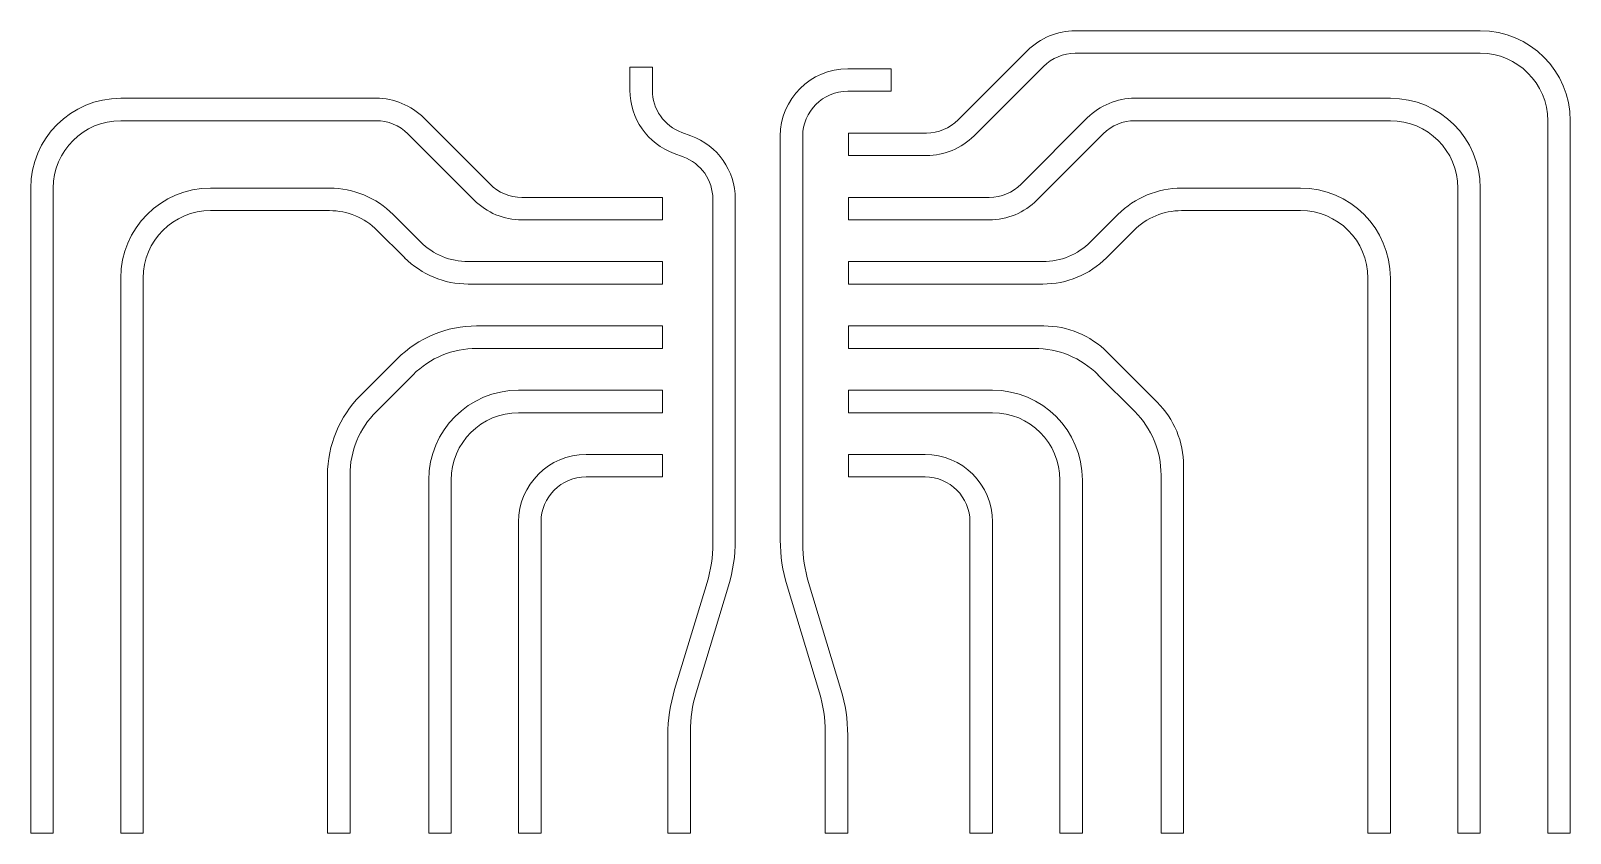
# Model space of a CAD drawing. Header units: millimetres. Extents: x -18.2 to 16.1, y -7.7 to 10.2.
import ezdxf

# ---------------------------------------------------------------- set-up
doc = ezdxf.new("R2010")
doc.units = ezdxf.units.MM
doc.layers.add('chans', color=7, linetype='CONTINUOUS', lineweight=0)

msp = doc.modelspace()

# ---------------------------------------------------------------- linework, layer by layer
at = {"layer": 'chans'}
for p, q in [((5.041, 10.15), (14.05, 10.15)), ((2.437, 8.168), (3.98, 9.711)), ((5.041, 9.65), (14.05, 9.65)), ((-4.865, 9.34), (-4.365, 9.34)), ((-4.865, 8.828), (-4.865, 9.34)), ((-4.365, 8.828), (-4.365, 9.34)), ((-0.02, 9.305), (0.95, 9.305)), ((0.95, 9.305), (0.95, 8.805)), ((2.791, 7.814), (4.334, 9.357)), ((-10.509, 8.65), (-16.19, 8.65)), ((-0.02, 8.805), (0.95, 8.805)), ((6.369, 8.65), (12.05, 8.65)), ((-10.509, 8.15), (-16.19, 8.15)), ((-7.976, 6.738), (-9.449, 8.211)), ((-3.707, 7.888), (-3.507, 7.816)), ((3.836, 6.738), (5.309, 8.211)), ((6.369, 8.15), (12.05, 8.15)), ((15.55, 8.15), (15.55, -7.7)), ((16.05, 8.15), (16.05, -7.7)), ((-8.329, 6.384), (-9.802, 7.857)), ((-1.52, -1.181), (-1.52, 7.805)), ((-1.02, -1.255), (-1.02, 7.805)), ((0, 7.875), (0, 7.375)), ((0, 7.875), (1.73, 7.875)), ((4.189, 6.384), (5.662, 7.857)), ((-3.878, 7.418), (-3.678, 7.346)), ((0, 7.375), (1.73, 7.375)), ((-18.19, 6.65), (-18.19, -7.7)), ((-17.69, 6.65), (-17.69, -7.7)), ((-11.545, 6.65), (-14.19, 6.65)), ((7.405, 6.65), (10.05, 6.65)), ((13.55, 6.65), (13.55, -7.7)), ((14.05, 6.65), (14.05, -7.7)), ((-7.269, 6.445), (-4.14, 6.445)), ((-4.14, 6.445), (-4.14, 5.945)), ((-3.02, -1.255), (-3.02, 6.406)), ((-2.52, -1.181), (-2.52, 6.406)), ((0, 6.445), (0, 5.945)), ((0, 6.445), (3.129, 6.445)), ((-11.545, 6.15), (-14.19, 6.15)), ((-9.521, 5.454), (-10.131, 6.064)), ((-7.269, 5.945), (-4.14, 5.945)), ((0, 5.945), (3.129, 5.945)), ((5.381, 5.454), (5.991, 6.064)), ((7.405, 6.15), (10.05, 6.15)), ((-9.874, 5.101), (-10.484, 5.711)), ((5.734, 5.101), (6.344, 5.711)), ((-8.46, 5.015), (-4.14, 5.015)), ((-4.14, 5.015), (-4.14, 4.515)), ((0, 5.015), (0, 4.515)), ((0, 5.015), (4.32, 5.015)), ((-16.19, 4.65), (-16.19, -7.7)), ((-15.69, 4.65), (-15.69, -7.7)), ((-8.46, 4.515), (-4.14, 4.515)), ((0, 4.515), (4.32, 4.515)), ((11.55, 4.65), (11.55, -7.7)), ((12.05, 4.65), (12.05, -7.7)), ((-8.273, 3.585), (-4.14, 3.585)), ((-4.14, 3.585), (-4.14, 3.085)), ((0, 3.585), (0, 3.085)), ((0, 3.585), (4.34, 3.585)), ((-8.273, 3.085), (-4.14, 3.085)), ((0, 3.085), (4.133, 3.085)), ((-10.041, 2.853), (-10.858, 2.036)), ((5.754, 2.999), (6.864, 1.889)), ((-9.687, 2.499), (-10.504, 1.682)), ((5.547, 2.499), (6.364, 1.682)), ((-7.34, 2.155), (-4.14, 2.155)), ((-4.14, 2.155), (-4.14, 1.655)), ((0, 2.155), (0, 1.655)), ((0, 2.155), (3.2, 2.155)), ((-7.34, 1.655), (-4.14, 1.655)), ((0, 1.655), (3.2, 1.655)), ((-5.84, 0.725), (-4.14, 0.725)), ((-4.14, 0.725), (-4.14, 0.225)), ((0, 0.725), (0, 0.225)), ((0, 0.725), (1.7, 0.725)), ((7.45, 0.475), (7.45, -7.7)), ((-11.59, 0.268), (-11.59, -7.7)), ((-11.09, 0.268), (-11.09, -7.7)), ((-9.34, 0.155), (-9.34, -7.7)), ((-8.84, 0.155), (-8.84, -7.7)), ((-5.84, 0.225), (-4.14, 0.225)), ((0, 0.225), (1.7, 0.225)), ((4.7, 0.155), (4.7, -7.7)), ((5.2, 0.155), (5.2, -7.7)), ((6.95, 0.268), (6.95, -7.7)), ((-7.34, -7.7), (-7.34, -0.775)), ((-6.84, -7.7), (-6.84, -0.775)), ((2.7, -7.7), (2.7, -0.775)), ((3.2, -7.7), (3.2, -0.775)), ((-3.149, -2.125), (-3.87, -4.504)), ((-2.67, -2.196), (-3.391, -4.575)), ((-1.37, -2.196), (-0.649, -4.575)), ((-0.891, -2.125), (-0.17, -4.504)), ((-3.52, -7.7), (-3.52, -5.445)), ((-0.52, -7.7), (-0.52, -5.445)), ((-4.02, -7.7), (-4.02, -5.519)), ((-0.02, -7.7), (-0.02, -5.519)), ((-18.19, -7.7), (-17.69, -7.7)), ((-16.19, -7.7), (-15.69, -7.7)), ((-11.59, -7.7), (-11.09, -7.7)), ((-9.34, -7.7), (-8.84, -7.7)), ((-7.34, -7.7), (-6.84, -7.7)), ((-4.02, -7.7), (-3.52, -7.7)), ((-0.52, -7.7), (-0.02, -7.7)), ((2.7, -7.7), (3.2, -7.7)), ((4.7, -7.7), (5.2, -7.7)), ((6.95, -7.7), (7.45, -7.7)), ((11.55, -7.7), (12.05, -7.7)), ((13.55, -7.7), (14.05, -7.7)), ((15.55, -7.7), (16.05, -7.7))]:
    msp.add_line(p, q, dxfattribs=at)
for centre, radius, start, end in [((5.041, 8.65), 1.5, 90, 135), ((14.05, 8.15), 2, 0, 90), ((5.041, 8.65), 1, 90, 135), ((14.05, 8.15), 1.5, 0, 90), ((-0.02, 7.805), 1.5, 90, 180), ((-16.19, 6.65), 2, 90, 180), ((-10.509, 7.15), 1.5, 45, 90), ((-3.365, 8.828), 1.5, 180, 250), ((-3.365, 8.828), 1, 180, 250), ((-0.02, 7.805), 1, 90, 180), ((6.369, 7.15), 1.5, 90, 135), ((12.05, 6.65), 2, 0, 90), ((-16.19, 6.65), 1.5, 90, 180), ((-10.509, 7.15), 1, 45, 90), ((1.73, 8.875), 1, 270, 315), ((6.369, 7.15), 1, 90, 135), ((12.05, 6.65), 1.5, 0, 90), ((-4.02, 6.406), 1.5, 360, 70), ((1.73, 8.875), 1.5, 270, 315), ((-4.02, 6.406), 1, 360, 70), ((-14.19, 4.65), 2, 90, 180), ((-11.545, 4.65), 2, 45, 90), ((-7.269, 7.445), 1, 225, 270), ((3.129, 7.445), 1, 270, 315), ((7.405, 4.65), 2, 90, 135), ((10.05, 4.65), 2, 0, 90), ((-7.269, 7.445), 1.5, 225, 270), ((3.129, 7.445), 1.5, 270, 315), ((-14.19, 4.65), 1.5, 90, 180), ((-11.545, 4.65), 1.5, 45, 90), ((7.405, 4.65), 1.5, 90, 135), ((10.05, 4.65), 1.5, 0, 90), ((-8.46, 6.515), 1.5, 225, 270), ((4.32, 6.515), 1.5, 270, 315), ((-8.46, 6.515), 2, 225, 270), ((4.32, 6.515), 2, 270, 315), ((-8.273, 1.085), 2.5, 90, 135), ((4.34, 1.585), 2, 45, 90), ((-8.273, 1.085), 2, 90, 135), ((4.133, 1.085), 2, 45, 90), ((-7.34, 0.155), 2, 90, 180), ((3.2, 0.155), 2, 0, 90), ((-9.09, 0.268), 2.5, 135, 180), ((5.45, 0.475), 2, 0, 45), ((-9.09, 0.268), 2, 135, 180), ((-7.34, 0.155), 1.5, 90, 180), ((3.2, 0.155), 1.5, 0, 90), ((4.95, 0.268), 2, 0, 45), ((-5.84, -0.775), 1.5, 90, 180), ((1.7, -0.775), 1.5, 0, 90), ((-5.84, -0.775), 1, 90, 180), ((1.7, -0.775), 1, 360, 90), ((-6.02, -1.255), 3, 343.1416, 0), ((-6.02, -1.181), 3.5, 343.1416, 0), ((1.98, -1.181), 3.5, 180, 196.8584), ((1.98, -1.255), 3, 180, 196.8584), ((-0.52, -5.519), 3.5, 163.1416, 180), ((-0.52, -5.445), 3, 163.1416, 180), ((-3.52, -5.445), 3, 0, 16.8584), ((-3.52, -5.519), 3.5, 0, 16.8584)]:
    msp.add_arc(centre, radius, start, end, dxfattribs=at)

doc.saveas('drawing.dxf')
